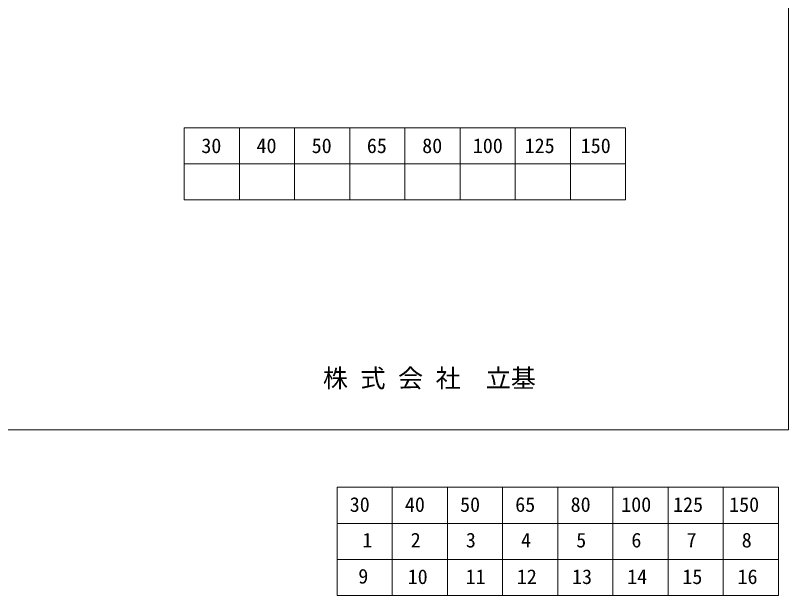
# Model space of a CAD drawing. Units: millimetres, scale not verified. Extents: x -6420 to 6420, y -3299 to 2858.
# Drawn here: x 4365 to 6420, y -3299 to -1756 of the extents above; entities that cross this region are included whole.
import ezdxf
from ezdxf.enums import TextEntityAlignment as Align

# ---------------------------------------------------------------- set-up
doc = ezdxf.new("R2010")
doc.units = ezdxf.units.MM
doc.header["$LTSCALE"] = 20
for name, color, linetype, lineweight in [('0-0_0', 7, 'Continuous', 5), ('0-2_waku', 7, 'Continuous', 18), ('0-D_文字１', 7, 'Continuous', 18)]:
    doc.layers.add(name, color=color, linetype=linetype, lineweight=lineweight)
doc.styles.add('ＭＳ ゴシック', font='')
doc.styles.get('ＭＳ ゴシック').set_extended_font_data('MS Gothic')

msp = doc.modelspace()

# ---------------------------------------------------------------- linework, layer by layer
at = {"layer": '0-0_0'}
for p, q in [((5219.89, -3011.13), (5219.89, -3203.13)), ((5219.89, -3011.13), (5219.89, -3203.13)), ((5219.89, -3011.13), (5219.89, -3203.13)), ((5219.89, -3011.13), (5219.89, -3203.13)), ((5219.89, -3011.13), (6393.22, -3011.13)), ((5219.89, -3011.13), (5219.89, -3203.13)), ((5219.89, -3011.13), (5219.89, -3203.13)), ((5219.89, -3011.13), (5219.89, -3203.13)), ((5219.89, -3011.13), (5219.89, -3203.13)), ((5219.89, -3011.13), (6393.22, -3011.13)), ((5366.56, -3011.13), (5366.56, -3203.13)), ((5366.56, -3011.13), (5366.56, -3203.13)), ((5513.22, -3011.13), (5513.22, -3203.13)), ((5513.22, -3011.13), (5513.22, -3203.13)), ((5513.22, -3011.13), (5513.22, -3203.13)), ((5513.22, -3011.13), (5513.22, -3203.13)), ((5659.89, -3011.13), (5659.89, -3203.13)), ((5659.89, -3011.13), (5659.89, -3203.13)), ((5806.56, -3011.13), (5806.56, -3203.13)), ((5806.56, -3011.13), (5806.56, -3203.13)), ((5953.22, -3011.13), (5953.22, -3203.13)), ((5953.22, -3011.13), (5953.22, -3203.13)), ((6099.89, -3011.13), (6099.89, -3203.13)), ((6099.89, -3011.13), (6099.89, -3203.13)), ((6246.56, -3011.13), (6246.56, -3203.13)), ((6246.56, -3011.13), (6246.56, -3203.13)), ((6393.22, -3011.13), (6393.22, -3203.13)), ((6393.22, -3011.13), (6393.22, -3203.13)), ((5219.89, -3107.13), (6393.22, -3107.13)), ((5219.89, -3107.13), (6393.22, -3107.13)), ((5219.89, -3203.13), (6393.22, -3203.13)), ((5219.89, -3203.13), (6393.22, -3203.13)), ((5219.89, -3203.13), (5219.89, -3299.13)), ((5219.89, -3203.13), (5219.89, -3299.13)), ((5219.89, -3203.13), (5219.89, -3299.13)), ((5219.89, -3203.13), (5219.89, -3299.13)), ((5219.89, -3203.13), (6393.22, -3203.13)), ((5219.89, -3203.13), (5219.89, -3299.13)), ((5219.89, -3203.13), (5219.89, -3299.13)), ((5219.89, -3203.13), (5219.89, -3299.13)), ((5219.89, -3203.13), (5219.89, -3299.13)), ((5219.89, -3203.13), (6393.22, -3203.13)), ((5366.56, -3203.13), (5366.56, -3299.13)), ((5366.56, -3203.13), (5366.56, -3299.13)), ((5513.22, -3203.13), (5513.22, -3299.13)), ((5513.22, -3203.13), (5513.22, -3299.13)), ((5513.22, -3203.13), (5513.22, -3299.13)), ((5513.22, -3203.13), (5513.22, -3299.13)), ((5659.89, -3203.13), (5659.89, -3299.13)), ((5659.89, -3203.13), (5659.89, -3299.13)), ((5806.56, -3203.13), (5806.56, -3299.13)), ((5806.56, -3203.13), (5806.56, -3299.13)), ((5953.22, -3203.13), (5953.22, -3299.13)), ((5953.22, -3203.13), (5953.22, -3299.13)), ((6099.89, -3203.13), (6099.89, -3299.13)), ((6099.89, -3203.13), (6099.89, -3299.13)), ((6246.56, -3203.13), (6246.56, -3299.13)), ((6246.56, -3203.13), (6246.56, -3299.13)), ((6393.22, -3203.13), (6393.22, -3299.13)), ((6393.22, -3203.13), (6393.22, -3299.13)), ((5219.89, -3299.13), (6393.22, -3299.13)), ((5219.89, -3299.13), (6393.22, -3299.13))]:
    msp.add_line(p, q, dxfattribs=at)
at = {"layer": '0-2_waku'}
for p, q in [((6420, 2858.31), (6420, -2841.69)), ((6420, 2841.69), (6420, -2858.31)), ((6420, 2841.69), (6420, -2858.31)), ((6420, 2841.69), (6420, -2858.31)), ((6420, 2841.69), (6420, -2858.31)), ((6420, 2841.69), (6420, -2858.31)), ((6420, 2485.44), (6420, -2858.31)), ((6420, 2485.44), (6420, -2858.31)), ((4813.33, -2054.35), (4813.33, -2246.35)), ((4813.33, -2054.35), (4813.33, -2246.35)), ((4813.33, -2054.35), (4813.33, -2246.35)), ((4813.33, -2054.35), (4813.33, -2246.35)), ((4813.33, -2054.35), (5986.67, -2054.35)), ((4960, -2054.35), (4960, -2246.35)), ((5106.67, -2054.35), (5106.67, -2246.35)), ((5106.67, -2054.35), (5106.67, -2246.35)), ((5253.33, -2054.35), (5253.33, -2246.35)), ((5400, -2054.35), (5400, -2246.35)), ((5546.67, -2054.35), (5546.67, -2246.35)), ((5693.33, -2054.35), (5693.33, -2246.35)), ((5840, -2054.35), (5840, -2246.35)), ((5986.67, -2054.35), (5986.67, -2246.35)), ((4813.33, -2150.35), (5986.67, -2150.35)), ((4813.33, -2246.35), (5986.67, -2246.35)), ((-1740, -2858.31), (6420, -2858.31))]:
    msp.add_line(p, q, dxfattribs=at)

# ---------------------------------------------------------------- texts
at = {"layer": '0-0_0', "style": 'ＭＳ ゴシック'}
for s, p in [('30', (5253.43, -3088.22)), ('30', (5253.43, -3088.22)), ('40', (5400.09, -3088.22)), ('40', (5400.09, -3088.22)), ('50', (5546.76, -3088.22)), ('50', (5546.76, -3088.22)), ('65', (5693.43, -3088.22)), ('65', (5693.43, -3088.22)), ('80', (5840.64, -3088.22)), ('80', (5840.64, -3088.22)), ('100', (5975.13, -3088.22)), ('100', (5975.13, -3088.22)), ('125', (6112.99, -3088.22)), ('125', (6112.99, -3088.22)), ('150', (6262, -3088.22)), ('150', (6262, -3088.22)), ('1', (5286.96, -3182.94)), ('2', (5415.54, -3182.94)), ('3', (5562.21, -3182.94)), ('4', (5708.87, -3182.94)), ('5', (5855.54, -3182.94)), ('6', (6002.21, -3182.94)), ('7', (6148.87, -3182.94)), ('8', (6295.54, -3182.94)), ('9', (5276.2, -3278.94)), ('10', (5407.42, -3280.22)), ('11', (5561.42, -3280.22)), ('12', (5697.69, -3280.22)), ('13', (5844.36, -3280.22)), ('14', (5991.03, -3280.22)), ('15', (6137.69, -3280.22)), ('16', (6284.36, -3280.22))]:
    msp.add_text(s, height=39.1, dxfattribs=at).set_placement(p, align=Align.BOTTOM_LEFT)
at = {"layer": '0-D_文字１', "style": 'ＭＳ ゴシック'}
for s, height, p in [('30', 39.1, (4858.92, -2133.63)), ('40', 39.1, (5005.59, -2133.63)), ('50', 39.1, (5152.26, -2133.63)), ('65', 39.1, (5298.92, -2133.63)), ('80', 39.1, (5446.14, -2133.63)), ('100', 39.1, (5580.63, -2133.63)), ('125', 39.1, (5718.48, -2133.63)), ('150', 39.1, (5867.5, -2133.63)), (' 株 式 会 社\u3000立基', 48.88, (5148.71, -2760.13))]:
    msp.add_text(s, height=height, dxfattribs=at).set_placement(p, align=Align.BOTTOM_LEFT)

doc.saveas('drawing.dxf')
